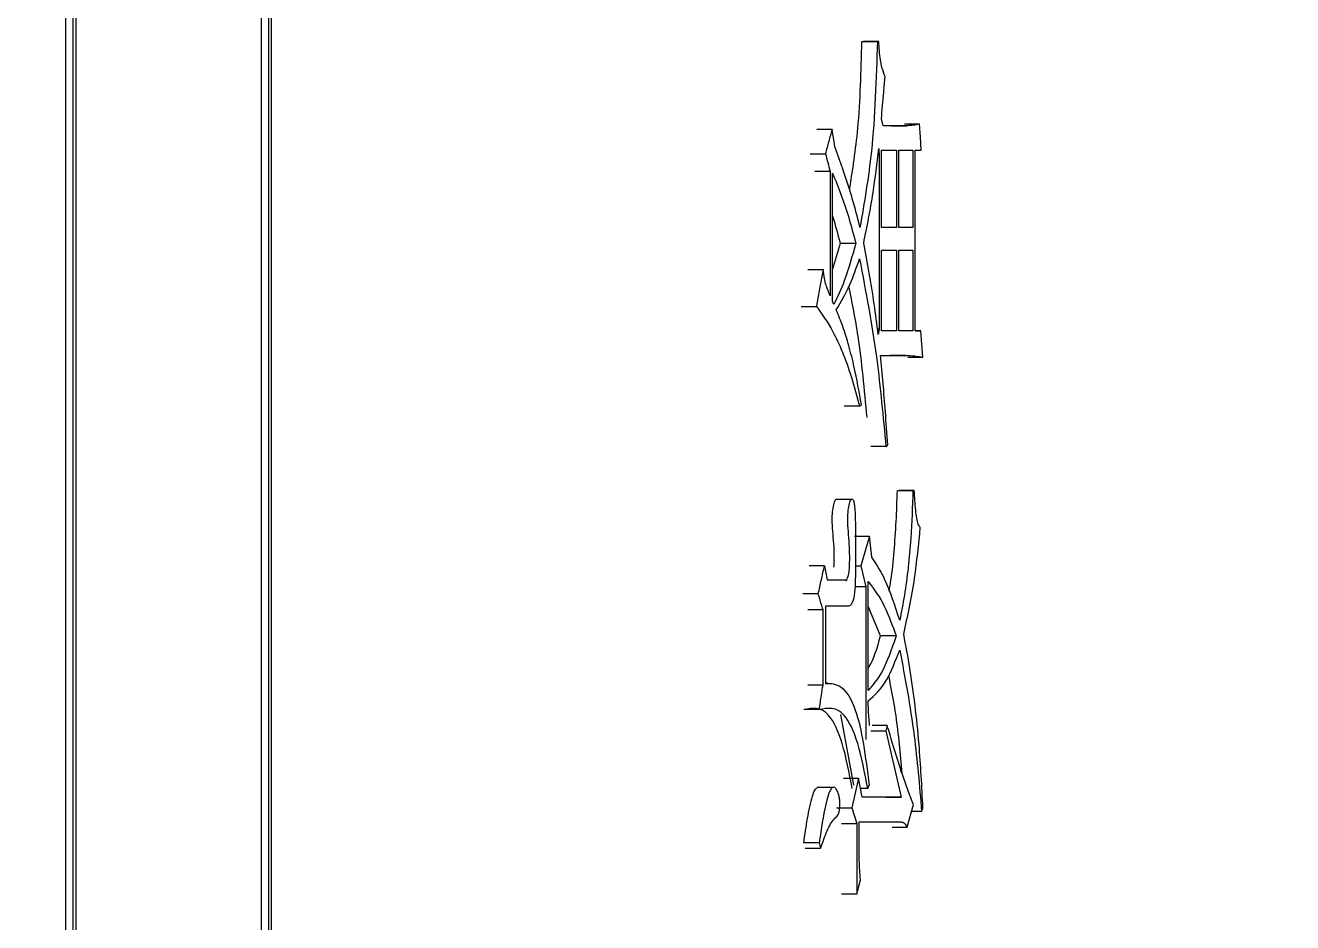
# Model space of a CAD drawing. Header units: millimetres. Extents: x 2451 to 4400, y 944 to 2322.
# Drawn here: x 3339.83 to 3347.64, y 1160.98 to 1166.52 of the extents above; entities that cross this region are included whole.
import ezdxf

# ---------------------------------------------------------------- set-up
doc = ezdxf.new("R2010")
doc.units = ezdxf.units.MM

msp = doc.modelspace()

# ---------------------------------------------------------------- linework, layer by layer
at = {"color": 7, "linetype": 'Continuous', "lineweight": 25}
for p, q in [((3341.328, 1170.6859), (3341.3278, 1159.0819)), ((3341.3465, 1159.0319), (3341.3467, 1170.6946)), ((3341.2825, 1170.6647), (3341.2823, 1159.0819)), ((3340.0759, 1170.1184), (3340.0758, 1159.0319)), ((3340.1208, 1170.1372), (3340.1207, 1159.0319)), ((3340.1409, 1159.0819), (3340.141, 1170.1457)), ((3344.9889, 1166.4154), (3345.0828, 1166.4154)), ((3345.0912, 1166.4154), (3344.9973, 1166.4154)), ((3345.0912, 1166.4154), (3345.0828, 1166.4154)), ((3345.119, 1165.8961), (3345.1079, 1165.9394)), ((3345.2495, 1165.907), (3345.3427, 1165.907)), ((3344.7089, 1165.8745), (3344.8035, 1165.8745)), ((3345.2618, 1165.8961), (3345.119, 1165.8961)), ((3345.1684, 1165.8961), (3345.2618, 1165.8961)), ((3345.1079, 1165.2687), (3345.1079, 1165.7447)), ((3345.1079, 1165.7447), (3345.2018, 1165.7447)), ((3345.2018, 1165.7447), (3345.2018, 1165.2687)), ((3345.2155, 1165.2687), (3345.2155, 1165.7447)), ((3345.2155, 1165.7447), (3345.3024, 1165.7447)), ((3345.3024, 1165.7447), (3345.3024, 1165.2687)), ((3345.3158, 1164.6305), (3345.3159, 1165.7447)), ((3345.3159, 1165.7447), (3345.3534, 1165.7447)), ((3344.668, 1165.723), (3344.7626, 1165.723)), ((3345.094, 1165.7231), (3345.094, 1164.6413)), ((3344.6973, 1165.6149), (3344.7918, 1165.6149)), ((3344.7918, 1165.6149), (3344.7918, 1164.8468)), ((3344.8063, 1164.8144), (3344.8064, 1165.604)), ((3345.2018, 1165.2687), (3345.1079, 1165.2687)), ((3345.2018, 1165.2687), (3345.1082, 1165.2687)), ((3345.3024, 1165.2687), (3345.2155, 1165.2687)), ((3345.3024, 1165.2687), (3345.2155, 1165.2687)), ((3344.8064, 1165.0079), (3344.8546, 1165.1714)), ((3344.856, 1165.1714), (3344.9502, 1165.1714)), ((3345.1079, 1164.6305), (3345.1079, 1165.1281)), ((3345.1079, 1165.1281), (3345.2018, 1165.1281)), ((3345.2018, 1165.1281), (3345.2018, 1164.6305)), ((3345.2155, 1164.6305), (3345.2155, 1165.1281)), ((3345.2155, 1165.1281), (3345.3024, 1165.1281)), ((3345.3024, 1165.1281), (3345.3024, 1164.6305)), ((3344.6533, 1165.0091), (3344.748, 1165.0091)), ((3344.8151, 1164.7928), (3344.8063, 1164.8144)), ((3345.094, 1164.6413), (3345.0841, 1164.6413)), ((3345.094, 1164.6413), (3345.0884, 1164.6089)), ((3345.2018, 1164.6305), (3345.1079, 1164.6305)), ((3345.2018, 1164.6305), (3345.1082, 1164.6305)), ((3345.3024, 1164.6305), (3345.2155, 1164.6305)), ((3345.3024, 1164.6305), (3345.2155, 1164.6305)), ((3345.3507, 1164.6305), (3345.3158, 1164.6305)), ((3345.3158, 1164.6305), (3345.3507, 1164.6305)), ((3345.1023, 1164.4791), (3345.2563, 1164.4791)), ((3345.2563, 1164.4791), (3345.1629, 1164.4791)), ((3345.2709, 1164.4683), (3345.3641, 1164.4683)), ((3344.973, 1164.1653), (3344.8788, 1164.1653)), ((3344.973, 1164.1653), (3344.9843, 1164.1762)), ((3345.1356, 1163.9166), (3345.1467, 1163.9274)), ((3345.209, 1163.6461), (3345.3023, 1163.6461)), ((3345.3104, 1163.6461), (3345.2171, 1163.6461)), ((3345.3104, 1163.6461), (3345.3023, 1163.6461)), ((3344.9226, 1163.5902), (3344.8278, 1163.5902)), ((3344.9411, 1163.3649), (3345.0351, 1163.3649)), ((3345.0351, 1163.3649), (3344.9815, 1163.181)), ((3345.0492, 1163.2351), (3345.0351, 1163.3649)), ((3344.9474, 1163.2891), (3344.9474, 1163.1161)), ((3344.7567, 1163.181), (3344.6621, 1163.181)), ((3344.9474, 1163.181), (3344.9815, 1163.181)), ((3344.9815, 1163.181), (3345.0126, 1163.0512)), ((3344.7743, 1163.0944), (3344.8844, 1163.0944)), ((3344.79, 1163.0944), (3344.8844, 1163.0944)), ((3345.0267, 1162.413), (3345.0267, 1163.0836)), ((3344.7185, 1163.0079), (3344.6239, 1163.0079)), ((3345.0126, 1163.0512), (3344.9451, 1163.0512)), ((3345.0126, 1163.0512), (3345.0126, 1162.1101)), ((3344.7626, 1162.9322), (3344.7625, 1162.4562)), ((3344.9016, 1162.9322), (3344.7626, 1162.9322)), ((3345.103, 1162.7483), (3345.0267, 1162.9315)), ((3344.7479, 1162.9105), (3344.6533, 1162.9105)), ((3344.7479, 1162.4454), (3344.7479, 1162.9105)), ((3345.199, 1162.7483), (3345.1054, 1162.7483)), ((3344.7782, 1162.4568), (3344.7625, 1162.4568)), ((3344.7244, 1162.2939), (3344.6297, 1162.2939)), ((3344.8564, 1162.2635), (3344.9365, 1161.8288)), ((3345.0418, 1162.1642), (3345.1356, 1162.1642)), ((3345.1439, 1162.1966), (3345.0502, 1162.1966)), ((3345.1439, 1162.1966), (3345.1356, 1162.1642)), ((3345.1356, 1162.1642), (3345.2291, 1161.7531)), ((3344.8731, 1161.8721), (3344.9673, 1161.8721)), ((3344.9673, 1161.8721), (3344.9245, 1161.6882)), ((3344.99, 1161.7531), (3344.9673, 1161.8721)), ((3344.8068, 1161.8127), (3344.7117, 1161.8127)), ((3345.0239, 1161.8072), (3344.9796, 1161.8072)), ((3345.0239, 1161.8072), (3345.0323, 1161.8288)), ((3344.8302, 1161.6882), (3344.9245, 1161.6882)), ((3344.9245, 1161.6882), (3344.9559, 1161.5908)), ((3345.2291, 1161.7531), (3344.99, 1161.7531)), ((3345.1355, 1161.7531), (3345.2291, 1161.7531)), ((3345.2671, 1161.5692), (3345.305, 1161.7098)), ((3345.356, 1161.6666), (3345.364, 1161.6882)), ((3344.9701, 1161.6016), (3345.2291, 1161.6017)), ((3344.9701, 1161.461), (3344.9701, 1161.6016)), ((3345.1355, 1161.6017), (3345.2291, 1161.6017)), ((3345.356, 1161.6666), (3345.2933, 1161.6666)), ((3344.9559, 1161.5908), (3344.9559, 1161.1581)), ((3345.1737, 1161.5692), (3345.2671, 1161.5692)), ((3344.7244, 1161.4718), (3344.6297, 1161.4718)), ((3344.6386, 1161.4393), (3344.7332, 1161.4393)), ((3344.9559, 1161.1581), (3344.9786, 1161.2447))]:
    msp.add_line(p, q, dxfattribs=at)
at = {"color": 7, "linetype": 'Continuous', "lineweight": 25, "flags": 128}
for points in [[(3345.3534, 1165.7447), (3345.3481, 1165.8258), (3345.3427, 1165.907)], [(3344.8209, 1165.7663), (3344.8138, 1165.8102), (3344.8086, 1165.8424), (3344.8035, 1165.8745)], [(3345.0912, 1165.7555), (3345.0926, 1165.7393), (3345.094, 1165.7231)], [(3344.7626, 1164.9226), (3344.7553, 1164.9658), (3344.748, 1165.0091)], [(3344.6121, 1164.7819), (3344.6355, 1164.7819), (3344.6596, 1164.7819), (3344.7068, 1164.7819)], [(3345.3641, 1164.4683), (3345.3574, 1164.5494), (3345.3507, 1164.6305)], [(3345.1356, 1163.9166), (3345.0967, 1163.9166), (3345.0682, 1163.9166), (3345.0419, 1163.9166)], [(3344.7479, 1162.4454), (3344.7238, 1162.4454), (3344.6997, 1162.4454), (3344.6533, 1162.4454)], [(3344.8617, 1161.5908), (3344.908, 1161.5908), (3344.9559, 1161.5908)], [(3344.7244, 1161.4718), (3344.7288, 1161.4556), (3344.7332, 1161.4393)], [(3344.8617, 1161.1581), (3344.8844, 1161.1581), (3344.9085, 1161.1581), (3344.9559, 1161.1581)]]:
    msp.add_lwpolyline(points, dxfattribs=at)
at = {"color": 7, "linetype": 'Continuous', "lineweight": 25}
for points, knots in [([(3271.2002, 1155.7579), (3273.7605, 1155.7828), (3277.3409, 1155.8176), (3282.6102, 1156.0964), (3287.0746, 1156.4317), (3292.3907, 1156.9973), (3297.9597, 1157.7706), (3303.7731, 1158.7807), (3309.7443, 1160.0367), (3315.8204, 1161.5474), (3321.9583, 1163.3181), (3328.1236, 1165.3523), (3334.2871, 1167.6517), (3340.4239, 1170.217), (3346.5121, 1173.0473), (3352.5316, 1176.1411), (3358.4643, 1179.4958), (3364.2935, 1183.1079), (3370.0032, 1186.9735), (3375.5788, 1191.0876), (3381.0061, 1195.4448), (3386.2717, 1200.039), (3391.3631, 1204.8636), (3396.2679, 1209.9112), (3400.9748, 1215.1742), (3405.4726, 1220.6441), (3409.7508, 1226.3124), (3413.7995, 1232.1696), (3417.6092, 1238.2062), (3421.1708, 1244.4121), (3424.476, 1250.7767), (3427.5169, 1257.2893), (3430.286, 1263.9385), (3432.7764, 1270.7129), (3434.9818, 1277.6006), (3436.8965, 1284.5894), (3438.5151, 1291.667), (3439.8329, 1298.8207), (3440.8458, 1306.0376), (3441.5502, 1313.3048), (3441.9431, 1320.609), (3442.0219, 1327.9369), (3441.785, 1335.2749), (3441.2308, 1342.6096), (3440.3586, 1349.9273), (3439.1683, 1357.2143), (3437.6602, 1364.457), (3435.8352, 1371.6415), (3433.6947, 1378.7544), (3431.2408, 1385.7819), (3428.476, 1392.7105), (3425.4033, 1399.5268), (3422.0262, 1406.2175), (3418.3486, 1412.7693), (3414.3749, 1419.1693), (3410.11, 1425.4047), (3405.5588, 1431.4627), (3400.7268, 1437.331), (3395.6197, 1442.9975), (3390.2431, 1448.45), (3384.7964, 1453.4976), (3379.323, 1458.1498), (3373.8648, 1462.4193), (3368.2399, 1466.4617), (3362.4584, 1470.2701), (3356.531, 1473.8382), (3350.4685, 1477.1602), (3344.2827, 1480.2305), (3337.9861, 1483.044), (3331.5924, 1485.5959), (3325.1172, 1487.882), (3318.5796, 1489.8982), (3312.0046, 1491.6408), (3305.4318, 1493.1056), (3298.938, 1494.2871), (3292.6484, 1495.1842), (3287.1247, 1495.7677), (3282.2419, 1496.1353), (3277.4178, 1496.375), (3271.4434, 1496.4921), (3265.9266, 1496.3818), (3260.6574, 1496.11), (3256.193, 1495.7726), (3250.8769, 1495.2076), (3245.3079, 1494.4341), (3239.4945, 1493.4241), (3233.5233, 1492.1681), (3227.4472, 1490.6574), (3221.3093, 1488.8867), (3215.144, 1486.8525), (3208.9805, 1484.5531), (3202.8437, 1481.9878), (3196.7555, 1479.1575), (3190.736, 1476.0637), (3184.8033, 1472.709), (3178.9741, 1469.0969), (3173.2644, 1465.2313), (3167.6888, 1461.1172), (3162.2616, 1456.76), (3156.9959, 1452.1658), (3151.9045, 1447.3412), (3146.9997, 1442.2936), (3142.2928, 1437.0306), (3137.795, 1431.5607), (3133.5168, 1425.8924), (3129.4681, 1420.0352), (3125.6585, 1413.9986), (3122.0967, 1407.7928), (3118.792, 1401.428), (3115.7492, 1394.916), (3112.9873, 1388.2645), (3110.6502, 1381.9825), (3109.3717, 1377.8773), (3108.8084, 1376.0689)], [0, 0, 0, 0, 0.010207, 0.014274, 0.021037, 0.028056, 0.035587, 0.043451, 0.051578, 0.059911, 0.06841, 0.077044, 0.085791, 0.094634, 0.103558, 0.112554, 0.121612, 0.130726, 0.13989, 0.149098, 0.158347, 0.167633, 0.176954, 0.186306, 0.195688, 0.205098, 0.214535, 0.223996, 0.233481, 0.242989, 0.252518, 0.262068, 0.271639, 0.281229, 0.290838, 0.300466, 0.310113, 0.319778, 0.329461, 0.339162, 0.348881, 0.358618, 0.368373, 0.378146, 0.387938, 0.397748, 0.407578, 0.417427, 0.427296, 0.437185, 0.447097, 0.457031, 0.466988, 0.47697, 0.486979, 0.497016, 0.507082, 0.517181, 0.527315, 0.537488, 0.547704, 0.556915, 0.566123, 0.575327, 0.584526, 0.593719, 0.602905, 0.612082, 0.621247, 0.630396, 0.639524, 0.64862, 0.657668, 0.666638, 0.675463, 0.683979, 0.691963, 0.697606, 0.703501, 0.71122, 0.721427, 0.725494, 0.732257, 0.739276, 0.746807, 0.754671, 0.762798, 0.771131, 0.77963, 0.788264, 0.797011, 0.805853, 0.814778, 0.823774, 0.832832, 0.841946, 0.85111, 0.860318, 0.869567, 0.878853, 0.888174, 0.897526, 0.906908, 0.916318, 0.925755, 0.935216, 0.944701, 0.954208, 0.963738, 0.973288, 0.982858, 0.992449, 1, 1, 1, 1]), ([(3344.9115, 1165.5017), (3344.9308, 1165.6254), (3344.9752, 1165.9096), (3344.9827, 1166.2328), (3344.987, 1166.4154)], [0, 0, 0, 0, 0.435329, 1, 1, 1, 1]), ([(3345.0828, 1166.4154), (3345.0758, 1166.1839), (3345.0632, 1165.7741), (3345.0023, 1165.4219), (3344.9758, 1165.2687)], [0, 0, 0, 0, 0.56492, 1, 1, 1, 1]), ([(3345.1301, 1166.199), (3345.1235, 1166.2165), (3345.1124, 1166.2456), (3345.1016, 1166.3031), (3345.095, 1166.3574), (3345.0925, 1166.396), (3345.0912, 1166.4154)], [0, 0, 0, 0, 0.330275, 0.550122, 0.773937, 1, 1, 1, 1]), ([(3345.1079, 1165.9394), (3345.1128, 1165.9939), (3345.1206, 1166.0801), (3345.1276, 1166.1671), (3345.1301, 1166.199)], [0, 0, 0, 0, 0.632425, 1, 1, 1, 1]), ([(3345.3427, 1165.907), (3345.3333, 1165.9045), (3345.3152, 1165.8998), (3345.2883, 1165.8971), (3345.2706, 1165.8965), (3345.2618, 1165.8961)], [0, 0, 0, 0, 0.350188, 0.675022, 1, 1, 1, 1]), ([(3344.8035, 1165.8745), (3344.7967, 1165.8492), (3344.7831, 1165.7988), (3344.7694, 1165.7483), (3344.7626, 1165.723)], [0, 0, 0, 0, 0.5, 1, 1, 1, 1]), ([(3344.9758, 1165.2687), (3344.9753, 1165.2711), (3344.9744, 1165.2747), (3344.9732, 1165.2794), (3344.9721, 1165.2841), (3344.9709, 1165.2888), (3344.9698, 1165.2936), (3344.9689, 1165.2971), (3344.9677, 1165.3018), (3344.9666, 1165.3065), (3344.9654, 1165.3112), (3344.9645, 1165.3147), (3344.9637, 1165.3182), (3344.9625, 1165.3229), (3344.961, 1165.3288), (3344.9595, 1165.3346), (3344.9574, 1165.3427), (3344.9511, 1165.3668), (3344.935, 1165.4251), (3344.9168, 1165.4853), (3344.8929, 1165.561), (3344.8786, 1165.6037), (3344.8661, 1165.6398), (3344.8633, 1165.6477), (3344.8605, 1165.6557), (3344.8577, 1165.6637), (3344.8556, 1165.6696), (3344.8535, 1165.6755), (3344.8507, 1165.6835), (3344.8479, 1165.6914), (3344.8451, 1165.6992), (3344.843, 1165.7051), (3344.8412, 1165.7101), (3344.8398, 1165.714), (3344.8384, 1165.7179), (3344.837, 1165.7218), (3344.8355, 1165.7258), (3344.8345, 1165.7287), (3344.8331, 1165.7326), (3344.8317, 1165.7366), (3344.8302, 1165.7405), (3344.8292, 1165.7434), (3344.8281, 1165.7463), (3344.8267, 1165.7503), (3344.8253, 1165.7542), (3344.8239, 1165.7581), (3344.8225, 1165.7618), (3344.8215, 1165.7645), (3344.8209, 1165.7663)], [0, 0, 0, 0, 0.012754, 0.019131, 0.025508, 0.038262, 0.044639, 0.051016, 0.057393, 0.070147, 0.076524, 0.082901, 0.089278, 0.095655, 0.108409, 0.121164, 0.127541, 0.153049, 0.255102, 0.459223, 0.51024, 0.714344, 0.727098, 0.739852, 0.76536, 0.778114, 0.790868, 0.803622, 0.816376, 0.841885, 0.854639, 0.867393, 0.880147, 0.886524, 0.892901, 0.905655, 0.912032, 0.918409, 0.924786, 0.93754, 0.943917, 0.950294, 0.956671, 0.963048, 0.975802, 0.982179, 0.988556, 1, 1, 1, 1]), ([(3344.9985, 1165.1714), (3345.0192, 1165.2733), (3345.0564, 1165.4564), (3345.0805, 1165.6636), (3345.0912, 1165.7555)], [0, 0, 0, 0, 0.556532, 1, 1, 1, 1]), ([(3344.7626, 1165.723), (3344.7675, 1165.705), (3344.7772, 1165.6689), (3344.787, 1165.6329), (3344.7918, 1165.6149)], [0, 0, 0, 0, 0.500001, 1, 1, 1, 1]), ([(3344.8064, 1165.604), (3344.8239, 1165.5611), (3344.8588, 1165.4756), (3344.9072, 1165.332), (3344.9359, 1165.2251), (3344.9502, 1165.1714)], [0, 0, 0, 0, 0.334945, 0.666198, 1, 1, 1, 1]), ([(3344.8546, 1165.1714), (3344.8405, 1165.2266), (3344.8253, 1165.2864), (3344.8077, 1165.3383), (3344.8064, 1165.3423)], [0, 0, 0, 0, 0.923148, 1, 1, 1, 1]), ([(3344.9502, 1165.1714), (3344.9274, 1165.0901), (3344.887, 1164.9459), (3344.8369, 1164.8393), (3344.8151, 1164.7928)], [0, 0, 0, 0, 0.56355, 1, 1, 1, 1]), ([(3345.0884, 1164.6089), (3345.0804, 1164.6718), (3345.064, 1164.8013), (3345.034, 1164.9896), (3345.0104, 1165.1107), (3344.9985, 1165.1714)], [0, 0, 0, 0, 0.320214, 0.659112, 1, 1, 1, 1]), ([(3344.8296, 1164.7603), (3344.8583, 1164.8087), (3344.9098, 1164.8955), (3344.9536, 1165.0192), (3344.973, 1165.074)], [0, 0, 0, 0, 0.556747, 1, 1, 1, 1]), ([(3344.973, 1165.074), (3345.0114, 1164.8731), (3345.0806, 1164.5115), (3345.1187, 1164.0996), (3345.1356, 1163.9166)], [0, 0, 0, 0, 0.555577, 1, 1, 1, 1]), ([(3344.748, 1165.0091), (3344.7427, 1164.9803), (3344.7333, 1164.928), (3344.7196, 1164.8523), (3344.711, 1164.8054), (3344.7068, 1164.7819)], [0, 0, 0, 0, 0.380657, 0.690329, 1, 1, 1, 1]), ([(3344.7918, 1164.8468), (3344.7869, 1164.8595), (3344.7772, 1164.8847), (3344.7675, 1164.9099), (3344.7626, 1164.9226)], [0, 0, 0, 0, 0.499997, 1, 1, 1, 1]), ([(3345.0197, 1164.0965), (3345.0039, 1164.2681), (3344.9773, 1164.5564), (3344.9278, 1164.8056), (3344.9078, 1164.9066)], [0, 0, 0, 0, 0.5950129, 1, 1, 1, 1]), ([(3344.7068, 1164.7819), (3344.7409, 1164.7342), (3344.7974, 1164.6554), (3344.8688, 1164.5022), (3344.9246, 1164.3474), (3344.9568, 1164.2263), (3344.973, 1164.1653)], [0, 0, 0, 0, 0.33491, 0.554084, 0.775731, 1, 1, 1, 1]), ([(3344.9843, 1164.1762), (3344.9706, 1164.2546), (3344.9481, 1164.3832), (3344.9078, 1164.5394), (3344.8709, 1164.6591), (3344.8433, 1164.7267), (3344.8296, 1164.7603)], [0, 0, 0, 0, 0.345122, 0.565624, 0.783909, 1, 1, 1, 1]), ([(3345.1467, 1163.9274), (3345.1421, 1163.996), (3345.1337, 1164.1235), (3345.1185, 1164.3072), (3345.1077, 1164.4217), (3345.1023, 1164.4791)], [0, 0, 0, 0, 0.368755, 0.684174, 1, 1, 1, 1]), ([(3345.2563, 1164.4791), (3345.2668, 1164.4787), (3345.2877, 1164.4781), (3345.3237, 1164.4746), (3345.349, 1164.4706), (3345.3641, 1164.4683)], [0, 0, 0, 0, 0.289216, 0.578434, 1, 1, 1, 1]), ([(3345.1556, 1163.0249), (3345.1596, 1163.0469), (3345.1732, 1163.1222), (3345.1868, 1163.2693), (3345.2006, 1163.4544), (3345.2043, 1163.5821), (3345.2062, 1163.6461)], [0, 0, 0, 0, 0.120306, 0.411451, 0.705042, 1, 1, 1, 1]), ([(3345.3023, 1163.6461), (3345.299, 1163.5475), (3345.2934, 1163.3854), (3345.2737, 1163.1703), (3345.2515, 1162.9981), (3345.231, 1162.8962), (3345.2209, 1162.8456)], [0, 0, 0, 0, 0.3439877, 0.5650552, 0.7839694, 1, 1, 1, 1]), ([(3345.348, 1163.419), (3345.3436, 1163.4238), (3345.3346, 1163.4336), (3345.3254, 1163.4758), (3345.3163, 1163.5454), (3345.3129, 1163.6045), (3345.3104, 1163.6461)], [0, 0, 0, 0, 0.175771, 0.359485, 0.548639, 1, 1, 1, 1]), ([(3344.8151, 1163.1728), (3344.8153, 1163.1755), (3344.8191, 1163.2289), (3344.8152, 1163.3372), (3344.8007, 1163.4552), (3344.8094, 1163.5371), (3344.8162, 1163.5701), (3344.8226, 1163.5868), (3344.8256, 1163.5888), (3344.8265, 1163.5894)], [0, 0, 0, 0, 0.018521, 0.367057, 0.710389, 0.822056, 0.932404, 0.97926, 1, 1, 1, 1]), ([(3344.8844, 1163.0944), (3344.8856, 1163.0932), (3344.8878, 1163.0908), (3344.8906, 1163.0896), (3344.8928, 1163.091), (3344.8954, 1163.0982), (3344.8992, 1163.1104), (3344.9055, 1163.1219), (3344.9098, 1163.148), (3344.9134, 1163.2193), (3344.9115, 1163.3356), (3344.8965, 1163.4532), (3344.9047, 1163.5348), (3344.9114, 1163.5687), (3344.9186, 1163.5874), (3344.9247, 1163.5931), (3344.9304, 1163.5918), (3344.9352, 1163.5847), (3344.9394, 1163.5704), (3344.9449, 1163.5315), (3344.9481, 1163.4345), (3344.9477, 1163.3478), (3344.9474, 1163.2891)], [0, 0, 0, 0, 0.0138, 0.025127, 0.031098, 0.037099, 0.060784, 0.089374, 0.112534, 0.153888, 0.320046, 0.483741, 0.537098, 0.589789, 0.612612, 0.635583, 0.657284, 0.674402, 0.691535, 0.721107, 0.811251, 1, 1, 1, 1]), ([(3345.2454, 1162.7592), (3345.2699, 1162.8705), (3345.314, 1163.0711), (3345.3375, 1163.3119), (3345.348, 1163.419)], [0, 0, 0, 0, 0.554975, 1, 1, 1, 1]), ([(3344.7185, 1163.0079), (3344.7249, 1163.0367), (3344.7377, 1163.0944), (3344.7504, 1163.1521), (3344.7567, 1163.181)], [0, 0, 0, 0, 0.499999, 1, 1, 1, 1]), ([(3344.7567, 1163.181), (3344.7596, 1163.1665), (3344.7655, 1163.1377), (3344.7713, 1163.1089), (3344.7743, 1163.0944)], [0, 0, 0, 0, 0.5, 1, 1, 1, 1]), ([(3345.2209, 1162.8456), (3345.1918, 1162.9353), (3345.1403, 1163.0944), (3345.0769, 1163.1923), (3345.0492, 1163.2351)], [0, 0, 0, 0, 0.5637392, 1, 1, 1, 1]), ([(3344.9474, 1163.1161), (3344.947, 1163.0891), (3344.9464, 1163.036), (3344.936, 1162.9681), (3344.9187, 1162.9355), (3344.9073, 1162.9333), (3344.9016, 1162.9322)], [0, 0, 0, 0, 0.2935292, 0.5772393, 0.7904501, 1, 1, 1, 1]), ([(3345.0267, 1163.0836), (3345.0615, 1163.0378), (3345.1242, 1162.9553), (3345.176, 1162.812), (3345.199, 1162.7483)], [0, 0, 0, 0, 0.555585, 1, 1, 1, 1]), ([(3344.7479, 1162.9105), (3344.7443, 1162.9224), (3344.7377, 1162.9446), (3344.7279, 1162.977), (3344.7217, 1162.9976), (3344.7185, 1163.0079)], [0, 0, 0, 0, 0.365746, 0.682872, 1, 1, 1, 1]), ([(3345.199, 1162.7483), (3345.17, 1162.6652), (3345.1185, 1162.5175), (3345.0546, 1162.4448), (3345.0267, 1162.413)], [0, 0, 0, 0, 0.56317, 1, 1, 1, 1]), ([(3345.0267, 1162.5507), (3345.0289, 1162.5539), (3345.0587, 1162.5954), (3345.0817, 1162.6749), (3345.103, 1162.7483)], [0, 0, 0, 0, 0.0756534, 1, 1, 1, 1]), ([(3345.364, 1161.6882), (3345.3573, 1161.8198), (3345.3463, 1162.0359), (3345.3165, 1162.3211), (3345.2855, 1162.5505), (3345.2587, 1162.6898), (3345.2454, 1162.7592)], [0, 0, 0, 0, 0.3437, 0.56446, 0.78335, 1, 1, 1, 1]), ([(3345.0267, 1162.3481), (3345.0661, 1162.3833), (3345.1371, 1162.4466), (3345.1951, 1162.5956), (3345.2209, 1162.6618)], [0, 0, 0, 0, 0.555454, 1, 1, 1, 1]), ([(3345.2209, 1162.6618), (3345.2534, 1162.4905), (3345.3121, 1162.1818), (3345.3425, 1161.8253), (3345.356, 1161.6666)], [0, 0, 0, 0, 0.554852, 1, 1, 1, 1]), ([(3345.2355, 1161.8991), (3345.225, 1162.0213), (3345.2062, 1162.2398), (3345.1691, 1162.4253), (3345.1528, 1162.5071)], [0, 0, 0, 0, 0.559578, 1, 1, 1, 1]), ([(3344.7244, 1162.2939), (3344.7267, 1162.3087), (3344.7313, 1162.3383), (3344.7391, 1162.3888), (3344.7447, 1162.4245), (3344.7479, 1162.4454)], [0, 0, 0, 0, 0.2932077, 0.5864153, 1, 1, 1, 1]), ([(3344.7625, 1162.4562), (3344.7952, 1162.456), (3344.8607, 1162.4556), (3344.9741, 1162.2807), (3345.01, 1162.0024), (3345.0323, 1161.8288)], [0, 0, 0, 0, 0.271711, 0.545564, 1, 1, 1, 1]), ([(3344.9281, 1161.8072), (3344.9093, 1161.9052), (3344.8728, 1162.0966), (3344.7687, 1162.3191), (3344.6819, 1162.3034), (3344.629, 1162.2939)], [0, 0, 0, 0, 0.291558, 0.569369, 1, 1, 1, 1]), ([(3345.0239, 1161.8072), (3345.0051, 1161.9052), (3344.9684, 1162.0967), (3344.8643, 1162.3191), (3344.7773, 1162.3034), (3344.7244, 1162.2939)], [0, 0, 0, 0, 0.29142, 0.569226, 1, 1, 1, 1]), ([(3345.0351, 1162.1966), (3345.0337, 1162.2139), (3345.031, 1162.2473), (3345.0276, 1162.2976), (3345.027, 1162.3312), (3345.0267, 1162.3481)], [0, 0, 0, 0, 0.348407, 0.672288, 1, 1, 1, 1]), ([(3345.305, 1161.7098), (3345.3036, 1161.7135), (3345.3014, 1161.719), (3345.2985, 1161.7264), (3345.2956, 1161.7338), (3345.2927, 1161.7411), (3345.2899, 1161.7485), (3345.2877, 1161.7541), (3345.2848, 1161.7615), (3345.282, 1161.769), (3345.2791, 1161.7765), (3345.277, 1161.7822), (3345.2727, 1161.7936), (3345.2578, 1161.8338), (3345.2383, 1161.8898), (3345.2001, 1162.0054), (3345.1709, 1162.1041), (3345.147, 1162.186), (3345.1439, 1162.1966)], [0, 0, 0, 0, 0.025377, 0.038065, 0.050754, 0.076131, 0.088819, 0.101507, 0.114196, 0.139573, 0.152261, 0.16495, 0.177638, 0.228393, 0.431466, 0.532978, 0.939243, 1, 1, 1, 1]), ([(3344.629, 1161.4718), (3344.6363, 1161.5229), (3344.6508, 1161.6255), (3344.6738, 1161.7379), (3344.6958, 1161.7989), (3344.7065, 1161.8081), (3344.7108, 1161.8118)], [0, 0, 0, 0, 0.376936, 0.756018, 0.900931, 1, 1, 1, 1]), ([(3344.7332, 1161.4393), (3344.7461, 1161.4764), (3344.772, 1161.5508), (3344.8103, 1161.6201), (3344.84, 1161.6373), (3344.8495, 1161.6722), (3344.8517, 1161.695), (3344.8518, 1161.7213), (3344.8493, 1161.7491), (3344.8431, 1161.7769), (3344.8331, 1161.8001), (3344.8196, 1161.8167), (3344.8039, 1161.8145), (3344.7864, 1161.7887), (3344.7573, 1161.6933), (3344.7388, 1161.5769), (3344.7261, 1161.4841), (3344.7244, 1161.4718)], [0, 0, 0, 0, 0.147264, 0.295549, 0.379238, 0.397703, 0.416178, 0.440331, 0.464931, 0.490583, 0.529382, 0.57023, 0.614805, 0.662848, 0.734386, 0.964893, 1, 1, 1, 1]), ([(3345.2291, 1161.6017), (3345.2365, 1161.6004), (3345.2498, 1161.5981), (3345.2618, 1161.5781), (3345.2671, 1161.5692)], [0, 0, 0, 0, 0.557224, 1, 1, 1, 1]), ([(3344.9786, 1161.2447), (3344.9758, 1161.2844), (3344.9707, 1161.3556), (3344.9703, 1161.4287), (3344.9701, 1161.461)], [0, 0, 0, 0, 0.558839, 1, 1, 1, 1])]:
    msp.add_open_spline(points, degree=3, knots=knots, dxfattribs=at)

doc.saveas('drawing.dxf')
